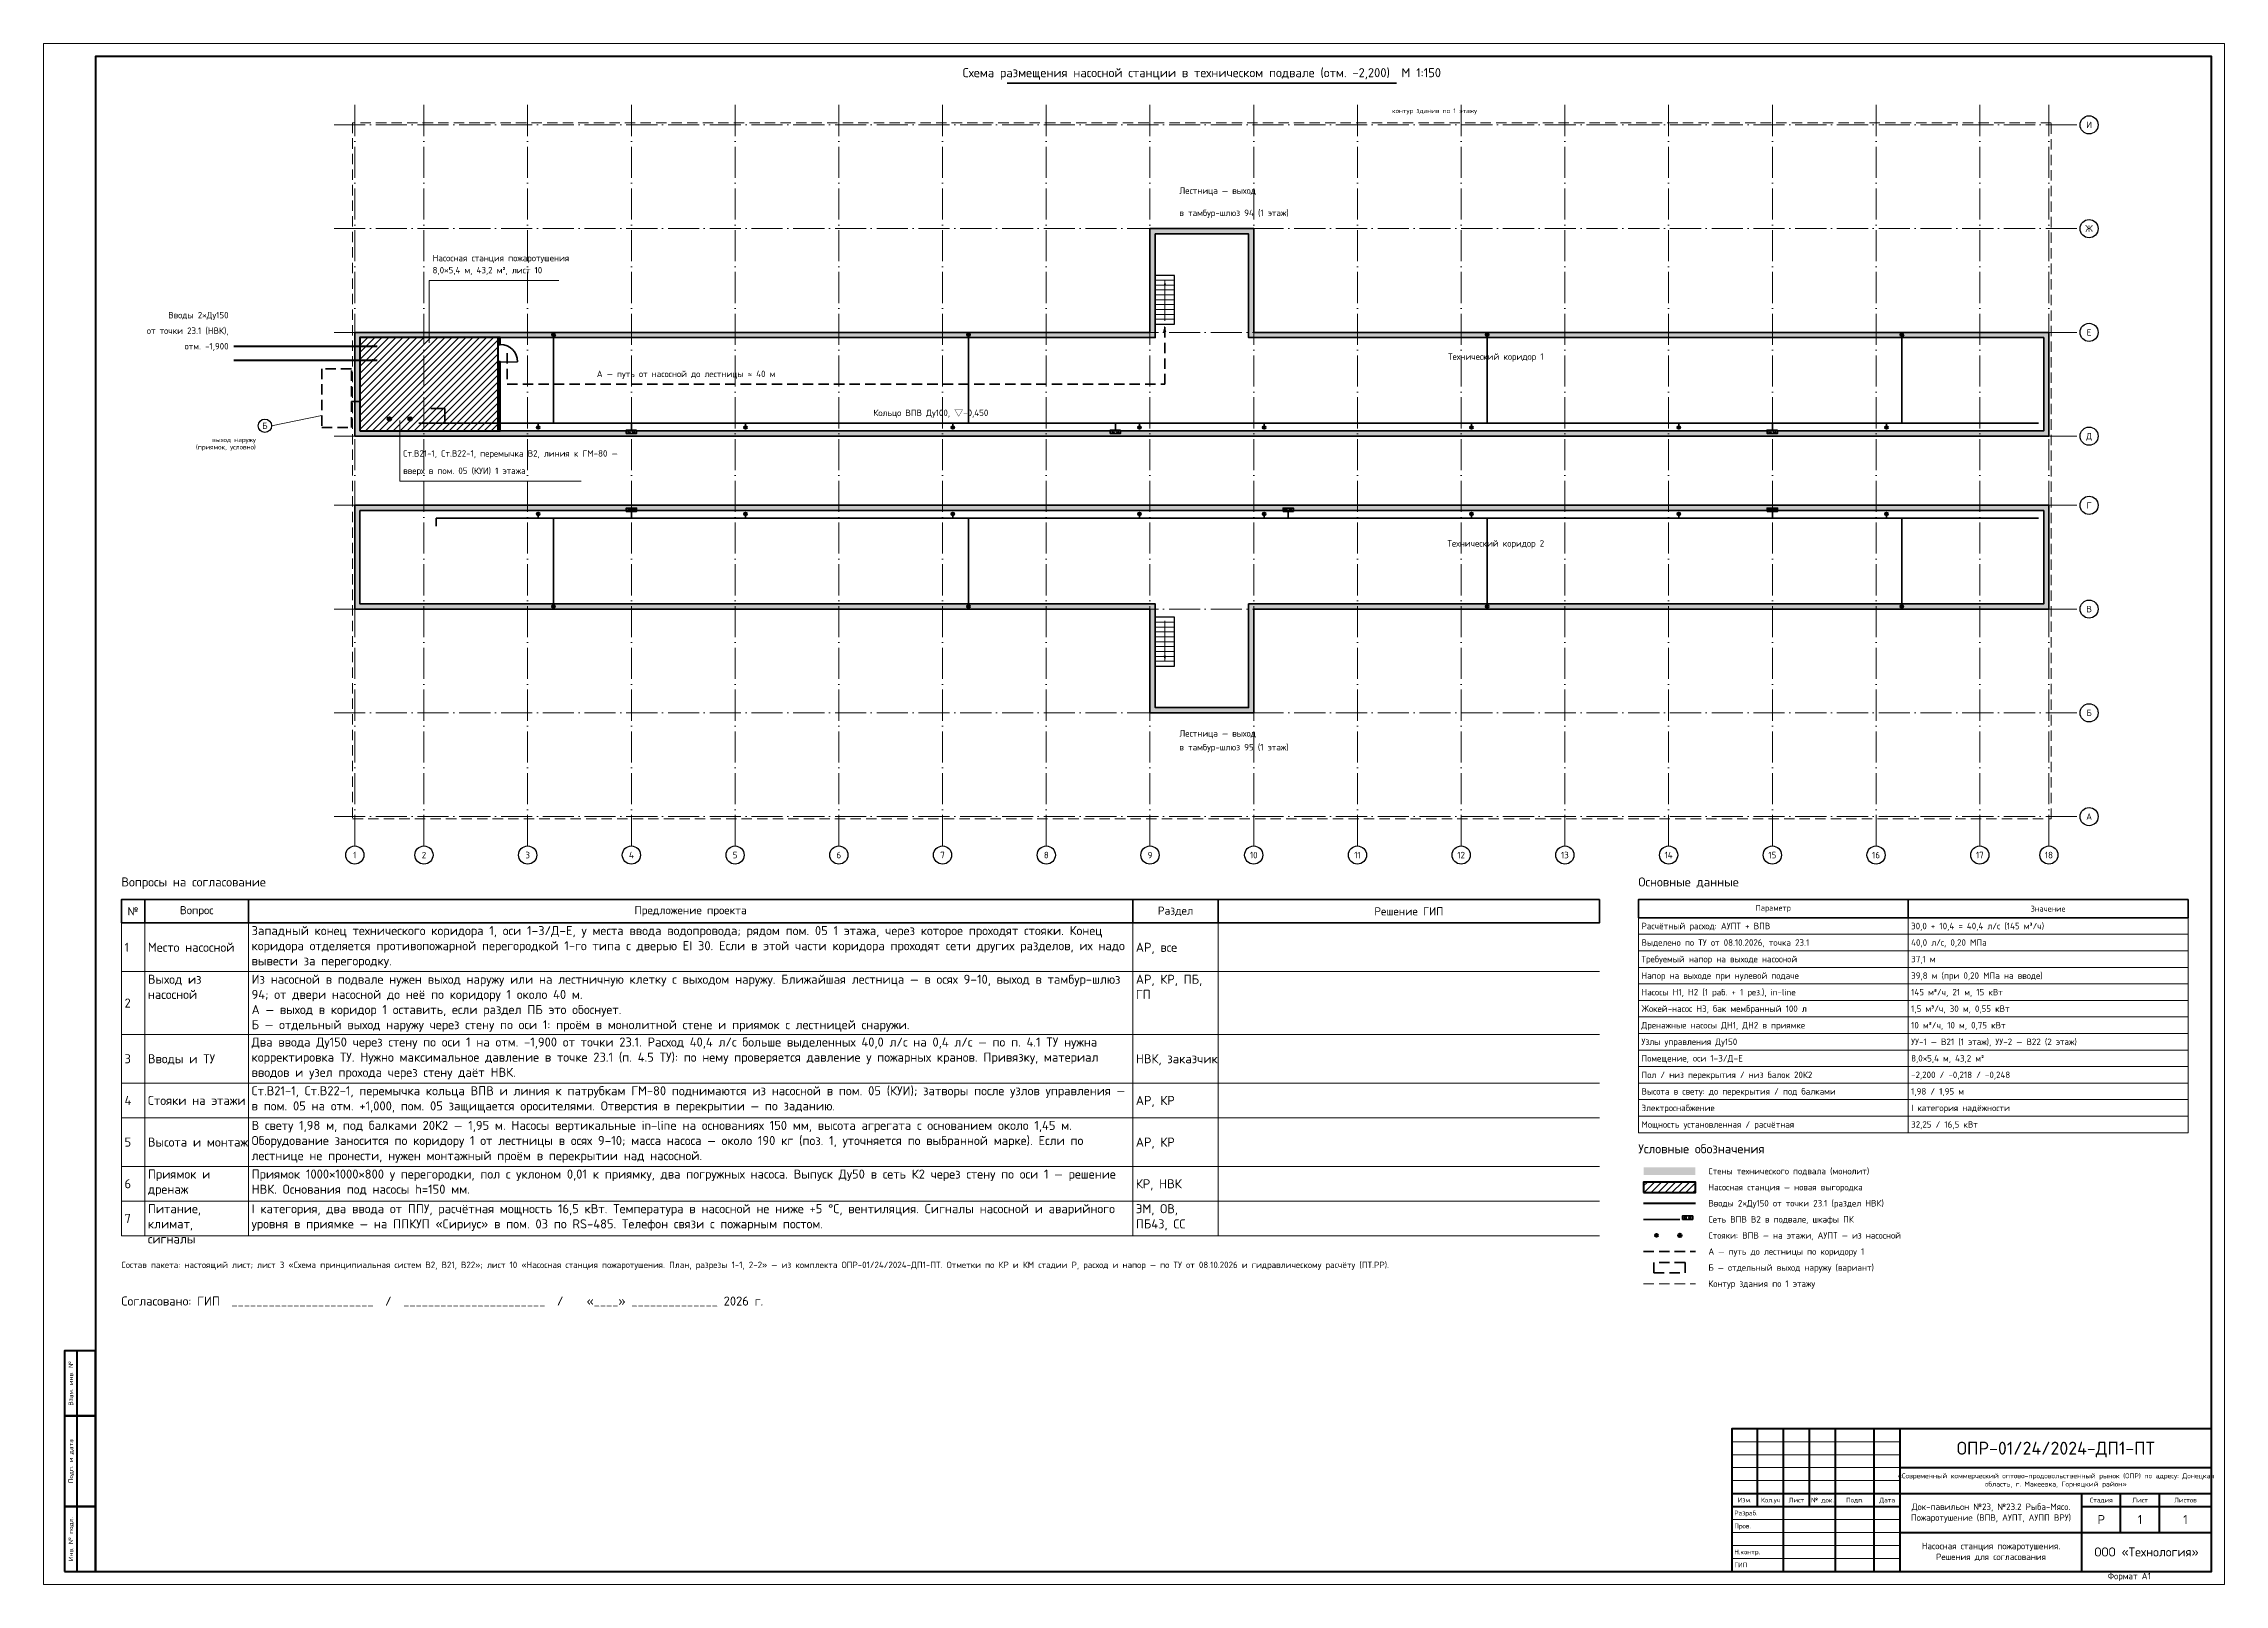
# Model space of a CAD drawing. Header units: millimetres. Extents: x 0 to 841, y 0 to 594.
import ezdxf
from ezdxf.enums import TextEntityAlignment as Align

# ---------------------------------------------------------------- set-up
doc = ezdxf.new("R2010")
doc.units = ezdxf.units.MM
doc.linetypes.add('ПТ_ШТРИХ', pattern=[6, 4, -2])
doc.linetypes.add('ПТ_ШТРИХПУНКТ', pattern=[16, 12, -2, 0, -2])
for name, color, linetype, lineweight in [('ПТ_В2', 3, 'Continuous', 50), ('ПТ_В21', 1, 'Continuous', 50), ('ПТ_В22', 6, 'Continuous', 50), ('ПТ_ввод', 5, 'Continuous', 60), ('ПТ_выноски', 7, 'Continuous', 13), ('ПТ_контур', 7, 'Continuous', 35), ('ПТ_оси', 8, 'Continuous', 13), ('ПТ_ПК', 30, 'Continuous', 35), ('ПТ_рамка', 7, 'Continuous', 50), ('ПТ_рамка_тонк', 7, 'Continuous', 18), ('ПТ_текст', 7, 'Continuous', 18), ('ПТ_штриховка', 8, 'Continuous', 9)]:
    doc.layers.add(name, color=color, linetype=linetype, lineweight=lineweight)
doc.styles.add('ПТ', font='isocpeur.ttf')
doc.styles.add('ПТ_загл', font='isocpeur.ttf')

# ---------------------------------------------------------------- blocks, each defined once
blk = doc.blocks.new('ARROW')
h = blk.add_hatch(color=7)
h.dxf.hatch_style = 1
h.paths.add_polyline_path([(0, 0), (-2.5, 0.6), (-2.5, -0.6)])
blk = doc.blocks.new('RISER')
for radius in [1, 0.35]:
    blk.add_circle((0, 0), radius)
blk = doc.blocks.new('PK2')
h = blk.add_hatch(color=7)
h.dxf.hatch_style = 1
h.paths.add_polyline_path([(-2.6, 1.3, 1), (-1, 1.3)])
h = blk.add_hatch(color=7)
h.dxf.hatch_style = 1
h.paths.add_polyline_path([(1, 1.3, 1), (2.6, 1.3)])
blk.add_lwpolyline([(-4, 0), (4, 0), (4, 2.6), (-4, 2.6)], close=True)
for centre in [(-1.8, 1.3), (1.8, 1.3)]:
    blk.add_circle(centre, 0.8)

msp = doc.modelspace()

# ---------------------------------------------------------------- hatches: boundary and pattern name
at = {"layer": 'ПТ_штриховка'}
h = msp.add_hatch(color=8, dxfattribs=at)
h.dxf.hatch_style = 1
h.paths.add_polyline_path([(120, 442.67), (773.33, 442.67), (773.33, 482.67), (466.67, 482.67), (466.67, 522.67), (426.67, 522.67), (426.67, 482.67), (120, 482.67)])
h.paths.add_polyline_path([(122, 444.67), (771.33, 444.67), (771.33, 480.67), (464.67, 480.67), (464.67, 520.67), (428.67, 520.67), (428.67, 480.67), (122, 480.67)], flags=16)
h = msp.add_hatch(dxfattribs=at)
h.set_pattern_fill('ANSI31', color=1, scale=0.6)
h.paths.add_polyline_path([(122, 444.67), (175.33, 444.67), (175.33, 480.67), (122, 480.67)])
h = msp.add_hatch(color=8, dxfattribs=at)
h.dxf.hatch_style = 1
h.paths.add_polyline_path([(466.67, 376), (773.33, 376), (773.33, 416), (120, 416), (120, 376), (426.67, 376), (426.67, 336), (466.67, 336)])
h.paths.add_polyline_path([(464.67, 378), (771.33, 378), (771.33, 414), (122, 414), (122, 378), (428.67, 378), (428.67, 338), (464.67, 338)], flags=16)
h = msp.add_hatch(color=8, dxfattribs=at)
h.dxf.hatch_style = 1
h.paths.add_polyline_path([(617, 157.82), (637, 157.82), (637, 160.82), (617, 160.82)])
h = msp.add_hatch(dxfattribs=at)
h.set_pattern_fill('ANSI31', color=1, scale=0.6)
h.paths.add_polyline_path([(617, 151.12), (637, 151.12), (637, 155.12), (617, 155.12)])

# ---------------------------------------------------------------- linework, layer by layer
at = {"layer": 'ПТ_В2', "lineweight": 35}
for p, q in [((196.67, 447.67), (196.67, 481.67)), ((356.67, 447.67), (356.67, 481.67)), ((556.67, 447.67), (556.67, 481.67)), ((716.67, 447.67), (716.67, 481.67)), ((144.67, 447.67), (154.67, 447.67)), ((149.33, 453.33), (154.67, 453.33)), ((149.33, 453.33), (154.67, 453.33)), ((154.67, 453.33), (154.67, 447.67)), ((154.67, 447.67), (166.67, 447.67)), ((166.67, 447.67), (190.67, 447.67)), ((190.67, 447.67), (190.67, 446)), ((190.67, 447.67), (196.67, 447.67)), ((196.67, 447.67), (226.67, 447.67)), ((226.67, 447.67), (226.67, 445)), ((226.67, 447.67), (270.67, 447.67)), ((270.67, 447.67), (270.67, 446)), ((270.67, 447.67), (306.67, 447.67)), ((306.67, 447.67), (350.67, 447.67)), ((350.67, 447.67), (350.67, 446)), ((350.67, 447.67), (356.67, 447.67)), ((356.67, 447.67), (413.33, 447.67)), ((413.33, 447.67), (413.33, 445)), ((413.33, 447.67), (422.67, 447.67)), ((422.67, 447.67), (422.67, 446)), ((422.67, 447.67), (446.67, 447.67)), ((446.67, 447.67), (470.67, 447.67)), ((470.67, 447.67), (470.67, 446)), ((470.67, 447.67), (550.67, 447.67)), ((550.67, 447.67), (550.67, 446)), ((550.67, 447.67), (556.67, 447.67)), ((556.67, 447.67), (586.67, 447.67)), ((586.67, 447.67), (630.67, 447.67)), ((630.67, 447.67), (630.67, 446)), ((630.67, 447.67), (666.67, 447.67)), ((666.67, 447.67), (666.67, 445)), ((666.67, 447.67), (710.67, 447.67)), ((710.67, 447.67), (710.67, 446)), ((710.67, 447.67), (716.67, 447.67)), ((716.67, 447.67), (726.67, 447.67)), ((726.67, 447.67), (769.33, 447.67)), ((190.67, 411), (190.67, 412.67)), ((226.67, 411), (226.67, 413.67)), ((270.67, 411), (270.67, 412.67)), ((350.67, 411), (350.67, 412.67)), ((422.67, 411), (422.67, 412.67)), ((470.67, 411), (470.67, 412.67)), ((480, 411), (480, 413.67)), ((550.67, 411), (550.67, 412.67)), ((630.67, 411), (630.67, 412.67)), ((666.67, 411), (666.67, 413.67)), ((710.67, 411), (710.67, 412.67)), ((151.33, 411), (166.67, 411)), ((151.33, 408), (151.33, 411)), ((166.67, 411), (190.67, 411)), ((190.67, 411), (196.67, 411)), ((196.67, 411), (196.67, 377)), ((196.67, 411), (226.67, 411)), ((226.67, 411), (270.67, 411)), ((270.67, 411), (306.67, 411)), ((306.67, 411), (350.67, 411)), ((350.67, 411), (356.67, 411)), ((356.67, 411), (356.67, 377)), ((356.67, 411), (422.67, 411)), ((422.67, 411), (446.67, 411)), ((446.67, 411), (470.67, 411)), ((470.67, 411), (480, 411)), ((480, 411), (550.67, 411)), ((550.67, 411), (556.67, 411)), ((556.67, 411), (556.67, 377)), ((556.67, 411), (586.67, 411)), ((586.67, 411), (630.67, 411)), ((630.67, 411), (666.67, 411)), ((666.67, 411), (710.67, 411)), ((710.67, 411), (716.67, 411)), ((716.67, 411), (716.67, 377)), ((716.67, 411), (726.67, 411)), ((726.67, 411), (769.33, 411)), ((617, 140.73), (631, 140.73))]:
    msp.add_line(p, q, dxfattribs=at)
at = {"layer": 'ПТ_ввод', "lineweight": 60}
for p, q in [((73.33, 477.33), (128.67, 477.33)), ((73.33, 472), (128.67, 472)), ((617, 146.93), (637, 146.93))]:
    msp.add_line(p, q, dxfattribs=at)
at = {"layer": 'ПТ_выноски'}
for p, q in [((148.67, 478.67), (148.67, 502.67)), ((148.67, 502.67), (198.67, 502.67)), ((107.33, 450.67), (87.93, 446.67)), ((137.33, 448.67), (137.33, 425.33)), ((137.33, 425.33), (207.33, 425.33))]:
    msp.add_line(p, q, dxfattribs=at)
at = {"layer": 'ПТ_контур', "lineweight": 35}
msp.add_line((371.59, 578.8), (521.74, 578.8), dxfattribs=at)
at = {"layer": 'ПТ_контур', "lineweight": 13}
for p, q in [((428.67, 502.78), (436.17, 502.78)), ((428.67, 500.9), (436.17, 500.9)), ((428.67, 499.02), (436.17, 499.02)), ((428.67, 497.13), (436.17, 497.13)), ((428.67, 495.25), (436.17, 495.25)), ((428.67, 493.37), (436.17, 493.37)), ((428.67, 491.48), (436.17, 491.48)), ((428.67, 489.6), (436.17, 489.6)), ((428.67, 487.72), (436.17, 487.72)), ((428.67, 370.95), (436.17, 370.95)), ((428.67, 369.07), (436.17, 369.07)), ((428.67, 367.18), (436.17, 367.18)), ((428.67, 365.3), (436.17, 365.3)), ((428.67, 363.42), (436.17, 363.42)), ((428.67, 361.53), (436.17, 361.53)), ((428.67, 359.65), (436.17, 359.65)), ((428.67, 357.77), (436.17, 357.77)), ((428.67, 355.88), (436.17, 355.88))]:
    msp.add_line(p, q, dxfattribs=at)
at = {"layer": 'ПТ_контур', "lineweight": 18}
for p, q in [((432.42, 487.17), (432.42, 502.67)), ((432.42, 371.5), (432.42, 356))]:
    msp.add_line(p, q, dxfattribs=at)
at = {"layer": 'ПТ_контур', "color": 1, "linetype": 'ПТ_ШТРИХ', "lineweight": 35}
for p, q in [((432.33, 462.67), (432.33, 484.67)), ((178.8, 474.67), (178.8, 462.67)), ((178.8, 462.67), (432.33, 462.67)), ((617, 128.33), (637, 128.33))]:
    msp.add_line(p, q, dxfattribs=at)
at = {"layer": 'ПТ_контур', "lineweight": 25}
msp.add_line((176.13, 471.33), (182.8, 471.33), dxfattribs=at)
at = {"layer": 'ПТ_контур', "linetype": 'ПТ_ШТРИХ', "lineweight": 35}
msp.add_line((118.67, 456), (122, 456), dxfattribs=at)
at = {"layer": 'ПТ_контур', "linetype": 'ПТ_ШТРИХ', "lineweight": 18}
msp.add_line((617, 115.93), (637, 115.93), dxfattribs=at)
msp.add_lwpolyline([(119.17, 295.17), (774.17, 295.17), (774.17, 563.5), (119.17, 563.5)], close=True, dxfattribs=at)
at = {"layer": 'ПТ_контур', "lineweight": 35}
for points in [[(120, 442.67), (773.33, 442.67), (773.33, 482.67), (466.67, 482.67), (466.67, 522.67), (426.67, 522.67), (426.67, 482.67), (120, 482.67)], [(122, 444.67), (771.33, 444.67), (771.33, 480.67), (464.67, 480.67), (464.67, 520.67), (428.67, 520.67), (428.67, 480.67), (122, 480.67)], [(466.67, 376), (773.33, 376), (773.33, 416), (120, 416), (120, 376), (426.67, 376), (426.67, 336), (466.67, 336)], [(464.67, 378), (771.33, 378), (771.33, 414), (122, 414), (122, 378), (428.67, 378), (428.67, 338), (464.67, 338)]]:
    msp.add_lwpolyline(points, close=True, dxfattribs=at)
at = {"layer": 'ПТ_контур', "lineweight": 25}
for points in [[(428.67, 485.83), (436.17, 485.83), (436.17, 504.67), (428.67, 504.67)], [(428.67, 354), (436.17, 354), (436.17, 372.83), (428.67, 372.83)]]:
    msp.add_lwpolyline(points, close=True, dxfattribs=at)
at = {"layer": 'ПТ_контур', "lineweight": 70}
for points in [[(122, 444.67), (175.33, 444.67), (175.33, 480.67), (122, 480.67)], [(617, 151.12), (637, 151.12), (637, 155.12), (617, 155.12)]]:
    msp.add_lwpolyline(points, close=True, dxfattribs=at)
at = {"layer": 'ПТ_контур', "lineweight": 50}
for points in [[(175.33, 478), (176.13, 478), (176.13, 480.67), (175.33, 480.67)], [(175.33, 444.67), (176.13, 444.67), (176.13, 471.33), (175.33, 471.33)]]:
    msp.add_lwpolyline(points, close=True, dxfattribs=at)
at = {"layer": 'ПТ_контур', "linetype": 'ПТ_ШТРИХ', "lineweight": 35}
for points in [[(107.33, 446), (118.67, 446), (118.67, 468.67), (107.33, 468.67)], [(621, 120.13), (633, 120.13), (633, 124.13), (621, 124.13)]]:
    msp.add_lwpolyline(points, close=True, dxfattribs=at)
at = {"layer": 'ПТ_контур', "lineweight": 25}
for centre, radius in [((788.83, 562.67), 3.5), ((788.83, 522.67), 3.5), ((788.83, 482.67), 3.5), ((85.33, 446.67), 2.6), ((788.83, 442.67), 3.5), ((788.83, 416), 3.5), ((788.83, 376), 3.5), ((788.83, 336), 3.5), ((788.83, 296), 3.5), ((120, 281.17), 3.5), ((146.67, 281.17), 3.5), ((186.67, 281.17), 3.5), ((226.67, 281.17), 3.5), ((266.67, 281.17), 3.5), ((306.67, 281.17), 3.5), ((346.67, 281.17), 3.5), ((386.67, 281.17), 3.5), ((426.67, 281.17), 3.5), ((466.67, 281.17), 3.5), ((506.67, 281.17), 3.5), ((546.67, 281.17), 3.5), ((586.67, 281.17), 3.5), ((626.67, 281.17), 3.5), ((666.67, 281.17), 3.5), ((706.67, 281.17), 3.5), ((746.67, 281.17), 3.5), ((773.33, 281.17), 3.5)]:
    msp.add_circle(centre, radius, dxfattribs=at)
at = {"layer": 'ПТ_контур'}
msp.add_arc((176.13, 471.33), 6.67, 0, 90, dxfattribs=at)
at = {"layer": 'ПТ_оси', "linetype": 'ПТ_ШТРИХПУНКТ', "lineweight": 13}
for p, q in [((120, 284.67), (120, 570.67)), ((146.67, 284.67), (146.67, 570.67)), ((186.67, 284.67), (186.67, 570.67)), ((226.67, 284.67), (226.67, 570.67)), ((266.67, 284.67), (266.67, 570.67)), ((306.67, 284.67), (306.67, 570.67)), ((346.67, 284.67), (346.67, 570.67)), ((386.67, 284.67), (386.67, 570.67)), ((426.67, 284.67), (426.67, 570.67)), ((466.67, 284.67), (466.67, 570.67)), ((506.67, 284.67), (506.67, 570.67)), ((546.67, 284.67), (546.67, 570.67)), ((586.67, 284.67), (586.67, 570.67)), ((626.67, 284.67), (626.67, 570.67)), ((666.67, 284.67), (666.67, 570.67)), ((706.67, 284.67), (706.67, 570.67)), ((746.67, 284.67), (746.67, 570.67)), ((773.33, 284.67), (773.33, 570.67)), ((112, 562.67), (785.33, 562.67)), ((112, 522.67), (785.33, 522.67)), ((112, 482.67), (785.33, 482.67)), ((112, 442.67), (785.33, 442.67)), ((112, 416), (785.33, 416)), ((112, 376), (785.33, 376)), ((112, 336), (785.33, 336)), ((112, 296), (785.33, 296))]:
    msp.add_line(p, q, dxfattribs=at)
at = {"layer": 'ПТ_рамка', "lineweight": 50}
for p, q in [((13, 65), (13, 90)), ((13, 30), (13, 65)), ((661, 30), (661, 60)), ((671, 30), (671, 60)), ((681, 30), (681, 60)), ((691, 30), (691, 60)), ((706, 30), (706, 60)), ((651, 35), (716, 35)), ((716, 35), (836, 35)), ((801, 20), (801, 35)), ((816, 20), (816, 35)), ((13, 5), (13, 30)), ((651, 30), (716, 30)), ((671, 5), (671, 30)), ((691, 5), (691, 30)), ((706, 5), (706, 30)), ((786, 30), (836, 30))]:
    msp.add_line(p, q, dxfattribs=at)
at = {"layer": 'ПТ_рамка', "lineweight": 70}
for p, q in [((716, 5), (716, 60)), ((716, 45), (836, 45)), ((786, 5), (786, 35)), ((716, 20), (836, 20))]:
    msp.add_line(p, q, dxfattribs=at)
at = {"layer": 'ПТ_рамка', "lineweight": 18}
for p, q in [((651, 55), (716, 55)), ((651, 50), (716, 50)), ((651, 45), (716, 45)), ((651, 40), (716, 40)), ((651, 25), (716, 25)), ((651, 20), (716, 20)), ((651, 15), (716, 15)), ((651, 10), (716, 10))]:
    msp.add_line(p, q, dxfattribs=at)
at = {"layer": 'ПТ_рамка', "lineweight": 70}
for points in [[(20, 5), (836, 5), (836, 589), (20, 589)], [(651, 5), (836, 5), (836, 60), (651, 60)]]:
    msp.add_lwpolyline(points, close=True, dxfattribs=at)
at = {"layer": 'ПТ_рамка', "lineweight": 50}
for points in [[(8, 65), (20, 65), (20, 90), (8, 90)], [(8, 30), (20, 30), (20, 65), (8, 65)], [(8, 5), (20, 5), (20, 30), (8, 30)]]:
    msp.add_lwpolyline(points, close=True, dxfattribs=at)
at = {"layer": 'ПТ_рамка_тонк', "lineweight": 35}
for p, q in [((30, 264), (30, 255)), ((39, 264), (39, 255)), ((79, 264), (79, 255)), ((420, 264), (420, 255)), ((453, 264), (453, 255)), ((600, 264), (600, 255)), ((615, 264), (615, 257)), ((719, 264), (719, 257)), ((827, 264), (827, 257))]:
    msp.add_line(p, q, dxfattribs=at)
at = {"layer": 'ПТ_рамка_тонк'}
for p, q in [((30, 255), (30, 236.22)), ((39, 255), (39, 236.22)), ((79, 255), (79, 236.22)), ((420, 255), (420, 236.22)), ((453, 255), (453, 236.22)), ((615, 257), (615, 250.62)), ((719, 257), (719, 250.62)), ((827, 257), (827, 250.62)), ((615, 250.62), (827, 250.62)), ((615, 250.62), (615, 244.25)), ((615, 244.25), (827, 244.25)), ((615, 244.25), (615, 237.88)), ((719, 250.62), (719, 244.25)), ((719, 244.25), (719, 237.88)), ((827, 250.62), (827, 244.25)), ((827, 244.25), (827, 237.88)), ((30, 236.22), (600, 236.22)), ((30, 236.22), (30, 212.03)), ((39, 236.22), (39, 212.03)), ((79, 236.22), (79, 212.03)), ((420, 236.22), (420, 212.03)), ((453, 236.22), (453, 212.03)), ((615, 237.88), (827, 237.88)), ((615, 237.88), (615, 231.5)), ((719, 237.88), (719, 231.5)), ((827, 237.88), (827, 231.5)), ((615, 231.5), (827, 231.5)), ((615, 231.5), (615, 225.12)), ((719, 231.5), (719, 225.12)), ((827, 231.5), (827, 225.12)), ((615, 225.12), (827, 225.12)), ((615, 225.12), (615, 218.75)), ((615, 218.75), (827, 218.75)), ((615, 218.75), (615, 212.38)), ((719, 225.12), (719, 218.75)), ((719, 218.75), (719, 212.38)), ((827, 225.12), (827, 218.75)), ((827, 218.75), (827, 212.38)), ((30, 212.03), (600, 212.03)), ((30, 212.03), (30, 193.25)), ((39, 212.03), (39, 193.25)), ((79, 212.03), (79, 193.25)), ((420, 212.03), (420, 193.25)), ((453, 212.03), (453, 193.25)), ((615, 212.38), (827, 212.38)), ((615, 212.38), (615, 206)), ((719, 212.38), (719, 206)), ((827, 212.38), (827, 206)), ((615, 206), (827, 206)), ((615, 206), (615, 199.62)), ((719, 206), (719, 199.62)), ((827, 206), (827, 199.62)), ((615, 199.62), (827, 199.62)), ((615, 199.62), (615, 193.25)), ((719, 199.62), (719, 193.25)), ((827, 199.62), (827, 193.25)), ((30, 193.25), (600, 193.25)), ((30, 193.25), (30, 179.9)), ((39, 193.25), (39, 179.9)), ((79, 193.25), (79, 179.9)), ((420, 193.25), (420, 179.9)), ((453, 193.25), (453, 179.9)), ((615, 193.25), (827, 193.25)), ((615, 193.25), (615, 186.88)), ((615, 186.88), (827, 186.88)), ((615, 186.88), (615, 180.5)), ((719, 193.25), (719, 186.88)), ((719, 186.88), (719, 180.5)), ((827, 193.25), (827, 186.88)), ((827, 186.88), (827, 180.5)), ((30, 179.9), (600, 179.9)), ((30, 179.9), (30, 161.12)), ((39, 179.9), (39, 161.12)), ((79, 179.9), (79, 161.12)), ((420, 179.9), (420, 161.12)), ((453, 179.9), (453, 161.12)), ((615, 180.5), (827, 180.5)), ((615, 180.5), (615, 174.12)), ((719, 180.5), (719, 174.12)), ((827, 180.5), (827, 174.12)), ((615, 174.12), (827, 174.12)), ((30, 161.12), (600, 161.12)), ((30, 161.12), (30, 147.78)), ((39, 161.12), (39, 147.78)), ((79, 161.12), (79, 147.78)), ((420, 161.12), (420, 147.78)), ((453, 161.12), (453, 147.78)), ((30, 147.78), (600, 147.78)), ((30, 147.78), (30, 134.43)), ((39, 147.78), (39, 134.43)), ((79, 147.78), (79, 134.43)), ((420, 147.78), (420, 134.43)), ((453, 147.78), (453, 134.43)), ((30, 134.43), (600, 134.43))]:
    msp.add_line(p, q, dxfattribs=at)
at = {"layer": 'ПТ_рамка_тонк', "lineweight": 13}
msp.add_lwpolyline([(0, 0), (841, 0), (841, 594), (0, 594)], close=True, dxfattribs=at)
at = {"layer": 'ПТ_рамка_тонк', "lineweight": 35}
for points in [[(30, 255), (600, 255), (600, 264), (30, 264)], [(615, 257), (827, 257), (827, 264), (615, 264)]]:
    msp.add_lwpolyline(points, close=True, dxfattribs=at)

# ---------------------------------------------------------------- block references
at = {"layer": 'ПТ_В2', "xscale": 0.55, "yscale": 0.55}
for p in [(196.67, 481.67), (356.67, 481.67), (556.67, 481.67), (716.67, 481.67), (190.67, 446), (270.67, 446), (350.67, 446), (422.67, 446), (470.67, 446), (550.67, 446), (630.67, 446), (710.67, 446), (190.67, 412.67), (270.67, 412.67), (350.67, 412.67), (422.67, 412.67), (470.67, 412.67), (550.67, 412.67), (630.67, 412.67), (710.67, 412.67), (196.67, 377), (356.67, 377), (556.67, 377), (716.67, 377), (622, 134.53)]:
    msp.add_blockref('RISER', p, dxfattribs=at)
at = {"layer": 'ПТ_В21', "xscale": 0.7, "yscale": 0.7}
for p in [(133.33, 449.33), (631, 134.53)]:
    msp.add_blockref('RISER', p, dxfattribs=at)
at = {"layer": 'ПТ_В22', "xscale": 0.7, "yscale": 0.7}
msp.add_blockref('RISER', (141.33, 449.33), dxfattribs=at)
at = {"layer": 'ПТ_ввод', "xscale": 0.8, "yscale": 0.8}
for p in [(128.67, 477.33), (128.67, 472)]:
    msp.add_blockref('ARROW', p, dxfattribs=at)
at = {"layer": 'ПТ_контур', "rotation": 90}
msp.add_blockref('ARROW', (432.33, 485.33), dxfattribs=at)
at = {"layer": 'ПТ_ПК', "xscale": 0.5, "yscale": 0.5, "rotation": 180}
for p in [(226.67, 445), (413.33, 445), (666.67, 445)]:
    msp.add_blockref('PK2', p, dxfattribs=at)
at = {"layer": 'ПТ_ПК', "xscale": 0.5, "yscale": 0.5}
for p in [(226.67, 413.67), (480, 413.67), (666.67, 413.67), (634, 140.73)]:
    msp.add_blockref('PK2', p, dxfattribs=at)
at = {"layer": 'ПТ_текст', "xscale": 0.8, "yscale": 0.8}
for p, rotation in [((432.42, 502.67), 90), ((432.42, 356), 270)]:
    msp.add_blockref('ARROW', p, dxfattribs=dict(at, rotation=rotation))

# ---------------------------------------------------------------- texts
at = {"layer": 'ПТ_текст'}
for s, height, style, p in [('Схема размещения насосной станции в техническом подвале (отм. -2,200)  М 1:150', 3.5, 'ПТ_загл', (446.67, 580)), ('Технический коридор 1', 2.5, 'ПТ', (560, 471.33)), ('Технический коридор 2', 2.5, 'ПТ', (560, 399.33))]:
    msp.add_text(s, height=height, dxfattribs=dict(at, style=style)).set_placement(p, align=Align.BOTTOM_CENTER)
for s, height, style, p in [('контур здания по 1 этажу', 1.8, 'ПТ', (520, 566.67)), ('Лестница — выход', 2.5, 'ПТ', (438, 535.33)), ('8,0×5,4 м, 43,2 м², лист 10', 2.5, 'ПТ', (150, 504.67)), ('Насосная станция пожаротушения', 2.5, 'ПТ_загл', (150, 509.33)), ('А — путь от насосной до лестницы ≈ 40 м', 2.5, 'ПТ', (213.33, 464.67)), ('Кольцо ВПВ Ду100, ▽-0,450', 2.5, 'ПТ', (320, 449.67)), ('Ст.В21-1, Ст.В22-1, перемычка В2, линия к ГМ-80 —', 2.5, 'ПТ', (138.67, 434)), ('вверх в пом. 05 (КУИ) 1 этажа', 2.5, 'ПТ', (138.67, 427.33)), ('Вопросы на согласование', 3.5, 'ПТ_загл', (30, 268)), ('Основные данные', 3.5, 'ПТ_загл', (615, 268)), ('Условные обозначения', 3.5, 'ПТ_загл', (615, 165.12)), ('Согласовано: ГИП  _______________________  /  _______________________  /    «____» ______________ 2026 г.', 3.5, 'ПТ', (30, 106.43)), ('Формат A1', 2.5, 'ПТ', (796, 1.2))]:
    msp.add_text(s, height=height, dxfattribs=dict(at, style=style)).set_placement(p, align=Align.BOTTOM_LEFT)
for s, height, style, p in [('И', 2.5, 'ПТ', (788.83, 562.67)), ('Ж', 2.5, 'ПТ', (788.83, 522.67)), ('Е', 2.5, 'ПТ', (788.83, 482.67)), ('Б', 2.5, 'ПТ', (85.33, 446.67)), ('Д', 2.5, 'ПТ', (788.83, 442.67)), ('Г', 2.5, 'ПТ', (788.83, 416)), ('В', 2.5, 'ПТ', (788.83, 376)), ('Б', 2.5, 'ПТ', (788.83, 336)), ('А', 2.5, 'ПТ', (788.83, 296)), ('1', 2.5, 'ПТ', (120, 281.17)), ('2', 2.5, 'ПТ', (146.67, 281.17)), ('3', 2.5, 'ПТ', (186.67, 281.17)), ('4', 2.5, 'ПТ', (226.67, 281.17)), ('5', 2.5, 'ПТ', (266.67, 281.17)), ('6', 2.5, 'ПТ', (306.67, 281.17)), ('7', 2.5, 'ПТ', (346.67, 281.17)), ('8', 2.5, 'ПТ', (386.67, 281.17)), ('9', 2.5, 'ПТ', (426.67, 281.17)), ('10', 2.5, 'ПТ', (466.67, 281.17)), ('11', 2.5, 'ПТ', (506.67, 281.17)), ('12', 2.5, 'ПТ', (546.67, 281.17)), ('13', 2.5, 'ПТ', (586.67, 281.17)), ('14', 2.5, 'ПТ', (626.67, 281.17)), ('15', 2.5, 'ПТ', (666.67, 281.17)), ('16', 2.5, 'ПТ', (706.67, 281.17)), ('17', 2.5, 'ПТ', (746.67, 281.17)), ('18', 2.5, 'ПТ', (773.33, 281.17)), ('ОПР-01/24/2024-ДП1-ПТ', 5, 'ПТ_загл', (776, 52.5)), ('Изм.', 1.8, 'ПТ', (656, 32.5)), ('Кол.уч', 1.8, 'ПТ', (666, 32.5)), ('Лист', 1.8, 'ПТ', (676, 32.5)), ('№ док.', 1.8, 'ПТ', (686, 32.5)), ('Подп.', 1.8, 'ПТ', (698.5, 32.5)), ('Дата', 1.8, 'ПТ', (711, 32.5)), ('Стадия', 1.8, 'ПТ', (793.5, 32.5)), ('Р', 3.5, 'ПТ', (793.5, 25)), ('Лист', 1.8, 'ПТ', (808.5, 32.5)), ('1', 3.5, 'ПТ', (808.5, 25)), ('Листов', 1.8, 'ПТ', (826, 32.5)), ('1', 3.5, 'ПТ', (826, 25)), ('ООО «Технология»', 3.5, 'ПТ', (811, 12.5))]:
    msp.add_text(s, height=height, dxfattribs=dict(at, style=style)).set_placement(p, align=Align.MIDDLE_CENTER)
at = {"layer": 'ПТ_текст', "style": 'ПТ'}
for s, p in [('в тамбур-шлюз 94 (1 этаж)', (438, 530)), ('Лестница — выход', (438, 329.33)), ('в тамбур-шлюз 95 (1 этаж)', (438, 324))]:
    msp.add_text(s, height=2.5, dxfattribs=at).set_placement(p, align=Align.TOP_LEFT)
for s, p in [('Вводы 2×Ду150', (71.33, 487.33)), ('от точки 23.1 (НВК),', (71.33, 481.33)), ('отм. -1,900', (71.33, 475.33))]:
    msp.add_text(s, height=2.5, dxfattribs=at).set_placement(p, align=Align.BOTTOM_RIGHT)
for s, p in [('(приямок, условно)', (81.83, 439.37)), ('выход наружу', (81.83, 442.17))]:
    msp.add_text(s, height=1.8, dxfattribs=at).set_placement(p, align=Align.TOP_RIGHT)
for s, height, p in [('Расчётный расход: АУПТ + ВПВ', 2.5, (616.2, 253.81)), ('30,0 + 10,4 = 40,4 л/с (145 м³/ч)', 2.5, (720.2, 253.81)), ('1', 3.5, (31.2, 245.61)), ('Место насосной', 3.5, (40.2, 245.61)), ('АР, все', 3.5, (421.2, 245.61)), ('Выделено по ТУ от 08.10.2026, точка 23.1', 2.5, (616.2, 247.44)), ('40,0 л/с, 0,20 МПа', 2.5, (720.2, 247.44)), ('Требуемый напор на выходе насосной', 2.5, (616.2, 241.06)), ('Напор на выходе при нулевой подаче', 2.5, (616.2, 234.69)), ('37,1 м', 2.5, (720.2, 241.06)), ('39,8 м (при 0,20 МПа на вводе)', 2.5, (720.2, 234.69)), ('Насосы Н1, Н2 (1 раб. + 1 рез.), in-line', 2.5, (616.2, 228.31)), ('145 м³/ч, 21 м, 15 кВт', 2.5, (720.2, 228.31)), ('2', 3.5, (31.2, 224.12)), ('Жокей-насос Н3, бак мембранный 100 л', 2.5, (616.2, 221.94)), ('1,5 м³/ч, 30 м, 0,55 кВт', 2.5, (720.2, 221.94)), ('Дренажные насосы ДН1, ДН2 в приямке', 2.5, (616.2, 215.56)), ('Узлы управления Ду150', 2.5, (616.2, 209.19)), ('10 м³/ч, 10 м, 0,75 кВт', 2.5, (720.2, 215.56)), ('УУ-1 — В21 (1 этаж), УУ-2 — В22 (2 этаж)', 2.5, (720.2, 209.19)), ('3', 3.5, (31.2, 202.64)), ('Вводы и ТУ', 3.5, (40.2, 202.64)), ('НВК, заказчик', 3.5, (421.2, 202.64)), ('Помещение, оси 1–3/Д–Е', 2.5, (616.2, 202.81)), ('8,0×5,4 м, 43,2 м²', 2.5, (720.2, 202.81)), ('Пол / низ перекрытия / низ балок 20К2', 2.5, (616.2, 196.44)), ('-2,200 / -0,218 / -0,248', 2.5, (720.2, 196.44)), ('4', 3.5, (31.2, 186.57)), ('Стояки на этажи', 3.5, (40.2, 186.57)), ('АР, КР', 3.5, (421.2, 186.57)), ('Высота в свету: до перекрытия / под балками', 2.5, (616.2, 190.06)), ('1,98 / 1,95 м', 2.5, (720.2, 190.06)), ('Электроснабжение', 2.5, (616.2, 183.69)), ('Мощность установленная / расчётная', 2.5, (616.2, 177.31)), ('32,25 / 16,5 кВт', 2.5, (720.2, 177.31)), ('I категория надёжности', 2.5, (720.2, 183.69)), ('5', 3.5, (31.2, 170.51)), ('Высота и монтаж', 3.5, (40.2, 170.51)), ('АР, КР', 3.5, (421.2, 170.51)), ('Стены технического подвала (монолит)', 2.5, (642, 159.32)), ('6', 3.5, (31.2, 154.45)), ('КР, НВК', 3.5, (421.2, 154.45)), ('Насосная станция — новая выгородка', 2.5, (642, 153.12)), ('Вводы 2×Ду150 от точки 23.1 (раздел НВК)', 2.5, (642, 146.93)), ('7', 3.5, (31.2, 141.1)), ('Сеть ВПВ В2 в подвале, шкафы ПК', 2.5, (642, 140.73)), ('Стояки: ВПВ — на этажи, АУПТ — из насосной', 2.5, (642, 134.53)), ('А — путь до лестницы по коридору 1', 2.5, (642, 128.33)), ('Б — отдельный выход наружу (вариант)', 2.5, (642, 122.13)), ('Контур здания по 1 этажу', 2.5, (642, 115.93)), ('Разраб.', 1.8, (652, 27.5)), ('Пров.', 1.8, (652, 22.5)), ('Н.контр.', 1.8, (652, 12.5)), ('ГИП', 1.8, (652, 7.5))]:
    msp.add_text(s, height=height, dxfattribs=at).set_placement(p, align=Align.MIDDLE_LEFT)
for s, p in [('Взам. инв. №', (10.5, 77.5)), ('Подп. и дата', (10.5, 47.5)), ('Инв. № подл.', (10.5, 17.5))]:
    msp.add_text(s, height=1.8, rotation=90, dxfattribs=at).set_placement(p, align=Align.MIDDLE_CENTER)
for s, insert, char_height, width, attachment_point in [('№', (34.5, 259.5), 3.15, 7.5, 5), ('Вопрос', (59, 259.5), 3.15, 38.5, 5), ('Предложение проекта', (249.5, 259.5), 3.15, 339.5, 5), ('Раздел', (436.5, 259.5), 3.15, 31.5, 5), ('Решение ГИП', (526.5, 259.5), 3.15, 145.5, 5), ('Параметр', (667, 260.5), 2.25, 102.5, 5), ('Значение', (773, 260.5), 2.25, 106.5, 5), ('Западный конец технического коридора 1, оси 1–3/Д–Е, у места ввода водопровода; рядом пом. 05 1 этажа, через которое проходят стояки. Конец коридора отделяется противопожарной перегородкой 1-го типа с дверью EI 30. Если в этой части коридора проходят сети других разделов, их надо вывести за перегородку.', (80.2, 253.8), 3.5, 338.6, 1), ('Выход из насосной', (40.2, 235.03), 3.5, 37.6, 1), ('Из насосной в подвале нужен выход наружу или на лестничную клетку с выходом наружу. Ближайшая лестница — в осях 9–10, выход в тамбур-шлюз 94; от двери насосной до неё по коридору 1 около 40 м. \\PА — выход в коридор 1 оставить, если раздел ПБ это обоснует. \\PБ — отдельный выход наружу через стену по оси 1: проём в монолитной стене и приямок с лестницей снаружи.', (80.2, 235.03), 3.5, 338.6, 1), ('АР, КР, ПБ, ГП', (421.2, 235.03), 3.5, 30.6, 1), ('Два ввода Ду150 через стену по оси 1 на отм. -1,900 от точки 23.1. Расход 40,4 л/с больше выделенных 40,0 л/с на 0,4 л/с — по п. 4.1 ТУ нужна корректировка ТУ. Нужно максимальное давление в точке 23.1 (п. 4.5 ТУ): по нему проверяется давление у пожарных кранов. Привязку, материал вводов и узел прохода через стену даёт НВК.', (80.2, 210.83), 3.5, 338.6, 1), ('Ст.В21-1, Ст.В22-1, перемычка кольца ВПВ и линия к патрубкам ГМ-80 поднимаются из насосной в пом. 05 (КУИ); затворы после узлов управления — в пом. 05 на отм. +1,000, пом. 05 защищается оросителями. Отверстия в перекрытии — по заданию.', (80.2, 192.05), 3.5, 338.6, 1), ('В свету 1,98 м, под балками 20К2 — 1,95 м. Насосы вертикальные in-line на основаниях 150 мм, высота агрегата с основанием около 1,45 м. Оборудование заносится по коридору 1 от лестницы в осях 9–10; масса насоса — около 190 кг (поз. 1, уточняется по выбранной марке). Если по лестнице не пронести, нужен монтажный проём в перекрытии над насосной.', (80.2, 178.7), 3.5, 338.6, 1), ('Приямок и дренаж', (40.2, 159.93), 3.5, 37.6, 1), ('Приямок 1000×1000×800 у перегородки, пол с уклоном 0,01 к приямку, два погружных насоса. Выпуск Ду50 в сеть К2 через стену по оси 1 — решение НВК. Основания под насосы h=150 мм.', (80.2, 159.93), 3.5, 338.6, 1), ('Питание, климат, сигналы', (40.2, 146.58), 3.5, 37.6, 1), ('I категория, два ввода от ППУ, расчётная мощность 16,5 кВт. Температура в насосной не ниже +5 °С, вентиляция. Сигналы насосной и аварийного уровня в приямке — на ППКУП «Сириус» в пом. 03 по RS-485. Телефон связи с пожарным постом.', (80.2, 146.58), 3.5, 338.6, 1), ('ЭМ, ОВ, ПБ43, СС', (421.2, 146.58), 3.5, 30.6, 1), ('Состав пакета: настоящий лист; лист 3 «Схема принципиальная систем В2, В21, В22»; лист 10 «Насосная станция пожаротушения. План, разрезы 1-1, 2-2» — из комплекта ОПР-01/24/2024-ДП1-ПТ. Отметки по КР и КМ стадии Р, расход и напор — по ТУ от 08.10.2026 и гидравлическому расчёту (ПТ.РР).', (30, 124.43), 2.5, 565, 1), ('«Современный коммерческий оптово-продовольственный рынок (ОПР) по адресу: Донецкая область, г. Макеевка, Горняцкий район»', (776, 40), 1.9, 116, 5), ('Док-павильон №23, №23.2 Рыба-Мясо. Пожаротушение (ВПВ, АУПТ, АУПП ВРУ)', (751, 27.5), 2.5, 66, 5), ('Насосная станция пожаротушения. Решения для согласования', (751, 12.5), 2.5, 66, 5)]:
    msp.add_mtext(s, dxfattribs=dict(at, insert=insert, char_height=char_height, width=width, attachment_point=attachment_point))

doc.saveas('drawing.dxf')
